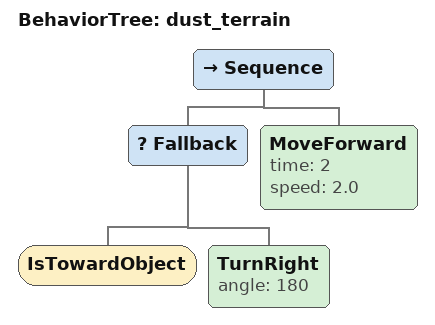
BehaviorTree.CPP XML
<root main_tree_to_execute="MainTree">
    <BehaviorTree ID="dust_terrain">
        <Sequence>
            <Fallback>
                <IsTowardObject/>
                <TurnRight angle="180"/>
            </Fallback>
            <MoveForward time="2" speed="2.0"/>
        </Sequence>
    </BehaviorTree>
</root>
